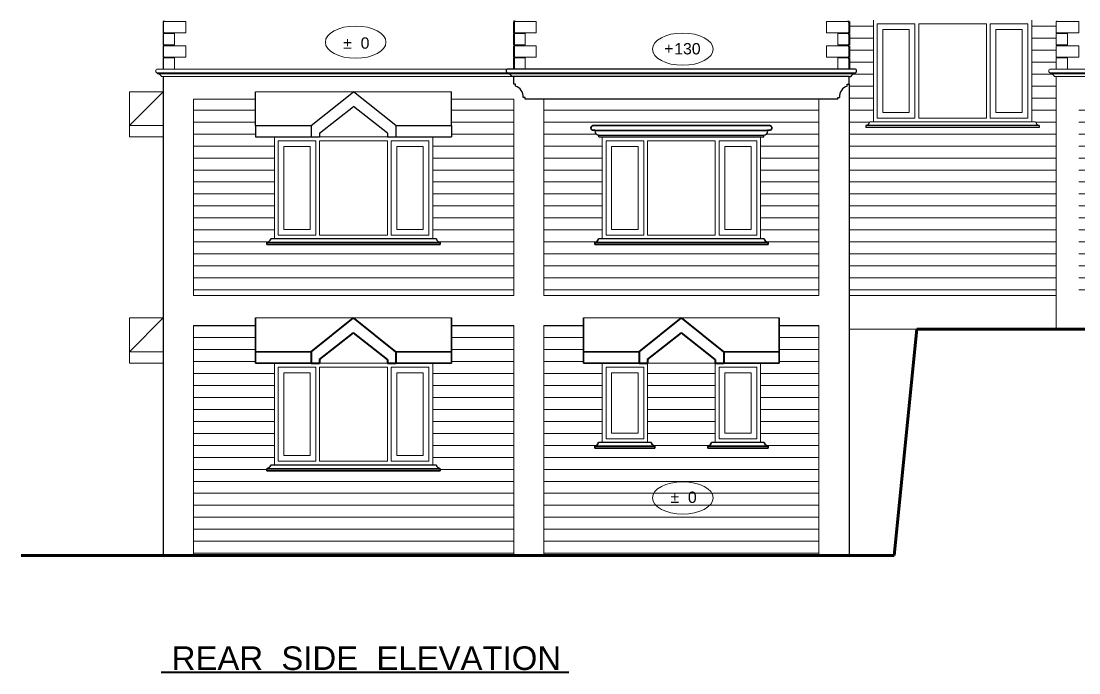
# Model space of a CAD drawing. Header units: millimetres. Extents: x -43527 to -16485, y 19062 to 36467.
# Drawn here: x -43527 to -42123, y 34639 to 35503 of the extents above; entities that cross this region are included whole.
import ezdxf

# ---------------------------------------------------------------- set-up
doc = ezdxf.new("R2010")
doc.units = ezdxf.units.MM
doc.header["$LTSCALE"] = 10
for name, color, linetype, lineweight in [('35', 140, 'Continuous', 35), ('ELE-1', 200, 'Continuous', 25), ('ELE-2', 210, 'Continuous', 30), ('elevation', 2, 'Continuous', 20), ('Hatch', 60, 'Continuous', 13), ('SEC.', 140, 'Continuous', 40), ('TEXT', 6, 'Continuous', 25), ('THI.', 5, 'Continuous', 60), ('THIN', 241, 'Continuous', 5), ('THIN-2', 54, 'Continuous', 9), ('WALL', 4, 'Continuous', 40), ('WALL  HATCH', 8, 'Continuous', 5), ('WIN', 1, 'Continuous', 20)]:
    doc.layers.add(name, color=color, linetype=linetype, lineweight=lineweight)
doc.styles.get("Standard").update_dxf_attribs({"font": 'arial.ttf', "height": 18})

msp = doc.modelspace()

# ---------------------------------------------------------------- hatches: boundary and pattern name
at = {"layer": 'WALL  HATCH'}
h = msp.add_hatch(dxfattribs=at)
h.set_pattern_fill('LINE', color=256, scale=5, style=0)
h.paths.add_polyline_path([(-42152.933, 35429.844), (-42155.433, 35429.844, 0.33333333), (-42161.409, 35433.594), (-42160.433, 35433.594), (-42160.433, 35434.844, -1), (-42160.433, 35439.844), (-42152.933, 35439.844), (-42152.933, 35454.844), (-42152.933, 35470.844), (-42152.933, 35486.844), (-42152.933, 35502.844), (-42152.933, 35504.844), (-42185.433, 35504.844), (-42185.433, 35369.844), (-42180.433, 35369.844, 0.27214466), (-42175.433, 35364.844), (-42175.433, 35362.344), (-42405.433, 35362.344), (-42405.433, 35364.844, 0.27214466), (-42400.433, 35369.844), (-42395.433, 35369.844), (-42395.433, 35504.844), (-42427.933, 35504.844), (-42427.933, 35503.844), (-42427.933, 35487.844), (-42427.933, 35471.844), (-42427.933, 35455.844), (-42427.933, 35439.844), (-42420.433, 35439.844, -1), (-42420.433, 35434.844), (-42420.433, 35433.594, 0.28774226), (-42425.433, 35429.844), (-42427.933, 35429.844), (-42427.933, 35419.844), (-42427.933, 35139.844), (-42152.933, 35139.844)])
h.paths.add_polyline_path([(-41702.933, 35399.844), (-41782.933, 35399.844), (-41782.933, 35364.844), (-41782.933, 35349.844), (-41807.933, 35349.844), (-41807.933, 35214.844), (-41802.933, 35214.844, 0.27214466), (-41797.933, 35209.844), (-41797.933, 35207.344), (-42027.933, 35207.344), (-42027.933, 35209.844, 0.27214466), (-42022.933, 35214.844), (-42017.933, 35214.844), (-42017.933, 35349.844), (-42042.933, 35349.844), (-42042.933, 35364.844), (-42042.933, 35399.844), (-42122.933, 35399.844), (-42122.933, 35139.844), (-41702.933, 35139.844)])
h.paths.add_polyline_path([(-42152.933, 35614.844), (-42152.933, 35630.844), (-42152.933, 35646.844), (-42152.933, 35662.844), (-42152.933, 35678.844), (-42152.933, 35694.844), (-42152.933, 35710.844), (-42152.933, 35726.844), (-42152.933, 35742.844), (-42152.933, 35758.844), (-42152.933, 35774.844), (-42152.933, 35790.844), (-42152.933, 35804.844), (-42185.433, 35804.844), (-42185.433, 35669.844), (-42180.433, 35669.844, 0.27214466), (-42175.433, 35664.844), (-42175.433, 35662.344), (-42405.433, 35662.344), (-42405.433, 35664.844, 0.27214466), (-42400.433, 35669.844), (-42395.433, 35669.844), (-42395.433, 35804.844), (-42427.933, 35804.844), (-42427.933, 35791.844), (-42427.933, 35775.844), (-42427.933, 35759.844), (-42427.933, 35743.844), (-42427.933, 35727.844), (-42427.933, 35711.844), (-42427.933, 35695.844), (-42427.933, 35679.844), (-42427.933, 35663.844), (-42427.933, 35647.844), (-42427.933, 35631.844), (-42427.933, 35615.844), (-42427.933, 35599.844), (-42427.933, 35583.844), (-42427.933, 35567.844), (-42427.933, 35564.844), (-42152.933, 35564.844), (-42152.933, 35566.844), (-42152.933, 35582.844), (-42152.933, 35598.844)])
h.paths.add_polyline_path([(-42152.933, 35950.844), (-42152.933, 35966.844), (-42152.933, 35982.844), (-42152.933, 35998.844), (-42152.933, 36004.844), (-42367.933, 36004.844), (-42427.933, 36004.844), (-42427.933, 35999.844), (-42427.933, 35983.844), (-42427.933, 35967.844), (-42427.933, 35951.844), (-42427.933, 35935.844), (-42427.933, 35919.844), (-42427.933, 35903.844), (-42427.933, 35887.844), (-42427.933, 35871.844), (-42427.933, 35864.844), (-42152.933, 35864.844), (-42152.933, 35870.844), (-42152.933, 35886.844), (-42152.933, 35902.844), (-42152.933, 35918.844), (-42152.933, 35934.844)])
h.paths.add_polyline_path([(-42467.933, 35099.844), (-42520.433, 35099.844), (-42520.433, 35064.844), (-42520.433, 35049.844), (-42545.433, 35049.844), (-42545.433, 34944.844), (-42540.433, 34944.844, 0.27214466), (-42535.433, 34939.844), (-42535.433, 34937.344), (-42615.433, 34937.344), (-42615.433, 34939.844, 0.27214466), (-42610.433, 34944.844), (-42605.433, 34944.844), (-42605.433, 35049.844), (-42695.433, 35049.844), (-42695.433, 34944.844), (-42690.433, 34944.844, 0.27214466), (-42685.433, 34939.844), (-42685.433, 34937.344), (-42765.433, 34937.344), (-42765.433, 34939.844, 0.27214466), (-42760.433, 34944.844), (-42755.433, 34944.844), (-42755.433, 35049.844), (-42780.433, 35049.844), (-42780.433, 35064.844), (-42780.433, 35099.844), (-42832.933, 35099.844), (-42832.933, 34794.844), (-42467.933, 34794.844)])
h.paths.add_polyline_path([(-42872.933, 35099.844), (-42955.433, 35099.844), (-42955.433, 35064.844), (-42955.433, 35049.844), (-42980.433, 35049.844), (-42980.433, 34914.844), (-42975.433, 34914.844, 0.27214466), (-42970.433, 34909.844), (-42970.433, 34907.344), (-43200.433, 34907.344), (-43200.433, 34909.844, 0.27214466), (-43195.433, 34914.844), (-43190.433, 34914.844), (-43190.433, 35049.844), (-43215.433, 35049.844), (-43215.433, 35064.844), (-43215.433, 35099.844), (-43297.933, 35099.844), (-43297.933, 34794.844), (-42872.933, 34794.844)])
h.paths.add_polyline_path([(-42872.933, 35399.844), (-42955.433, 35399.844), (-42955.433, 35364.844), (-42955.433, 35349.844), (-42980.433, 35349.844), (-42980.433, 35214.844), (-42975.433, 35214.844, 0.27214466), (-42970.433, 35209.844), (-42970.433, 35207.344), (-43200.433, 35207.344), (-43200.433, 35209.844, 0.27214466), (-43195.433, 35214.844), (-43190.433, 35214.844), (-43190.433, 35349.844), (-43215.433, 35349.844), (-43215.433, 35364.844), (-43215.433, 35399.844), (-43297.933, 35399.844), (-43297.933, 35139.844), (-42872.933, 35139.844)])
h.paths.add_polyline_path([(-42096.447, 35274.984), (-42088.543, 35274.984), (-42088.543, 35277.762), (-42096.447, 35277.762)], flags=24)
h.paths.add_polyline_path([(-42092.238, 35271.03), (-42037.957, 35271.03), (-42037.957, 35294.021), (-42092.238, 35294.021)], flags=24)
h.paths.add_polyline_path([(-42668.699, 34860.578), (-42626.242, 34860.578), (-42626.242, 34883.554), (-42668.699, 34883.554)], flags=24)
h = msp.add_hatch(dxfattribs=at)
h.set_pattern_fill('LINE', color=256, scale=5, style=0)
h.paths.add_polyline_path([(-42467.933, 35399.844), (-42535.982, 35355.94, -0.3611365), (-42541.032, 35352.395), (-42541.032, 35349.844), (-42545.433, 35349.844), (-42545.433, 35282.344), (-42467.933, 35282.344)])
h.paths.add_polyline_path([(-42467.933, 35282.344), (-42545.433, 35282.344), (-42545.433, 35214.844), (-42540.433, 35214.844, 0.27214466), (-42535.433, 35209.844), (-42535.433, 35207.344), (-42765.433, 35207.344), (-42765.433, 35209.844, 0.27214466), (-42760.433, 35214.844), (-42755.433, 35214.844), (-42755.433, 35282.344), (-42832.933, 35282.344), (-42832.933, 35139.844), (-42467.933, 35139.844)])
h.paths.add_polyline_path([(-42755.433, 35349.844), (-42759.833, 35349.844), (-42832.933, 35399.844), (-42832.933, 35282.344), (-42755.433, 35282.344)])
h = msp.add_hatch(dxfattribs=at)
h.set_pattern_fill('LINE', color=256, scale=5, style=0)
h.paths.add_polyline_path([(-42467.933, 35399.844), (-42532.968, 35399.844), (-42532.968, 35364.844, -0.91317174), (-42533.532, 35358.645), (-42536.017, 35358.645), (-42536.017, 35358.594, -0.14008283), (-42535.982, 35355.94)])
h.paths.add_polyline_path([(-42767.897, 35399.844), (-42832.933, 35399.844), (-42759.833, 35349.844), (-42759.833, 35352.395, -0.53148231), (-42764.833, 35358.645), (-42767.333, 35358.645, -0.91317174), (-42767.897, 35364.844)])
h.paths.add_polyline_path([(-42532.968, 35399.844), (-42767.897, 35399.844), (-42767.897, 35364.844), (-42532.968, 35364.844)])

# ---------------------------------------------------------------- linework, layer by layer
at = {"layer": '35'}
for p, q in [((-42767.897, 35364.844), (-42532.968, 35364.844)), ((-42764.833, 35358.645), (-42767.333, 35358.645)), ((-42764.849, 35358.594), (-42536.017, 35358.594)), ((-42536.032, 35358.645), (-42533.532, 35358.645)), ((-43200.433, 35209.844), (-43200.433, 35207.344)), ((-42970.433, 35209.844), (-43200.433, 35209.844)), ((-42970.433, 35207.344), (-43200.433, 35207.344)), ((-42970.433, 35209.844), (-42970.433, 35207.344)), ((-42535.433, 35209.844), (-42765.433, 35209.844)), ((-42765.433, 35209.844), (-42765.433, 35207.344)), ((-42535.433, 35207.344), (-42765.433, 35207.344)), ((-42535.433, 35209.844), (-42535.433, 35207.344)), ((-43215.433, 35064.844), (-43215.433, 35109.844)), ((-42955.433, 35064.844), (-42955.433, 35109.844)), ((-42780.433, 35064.844), (-42780.433, 35109.844)), ((-42520.433, 35064.844), (-42520.433, 35109.844)), ((-43215.433, 35064.844), (-43141.632, 35064.844)), ((-43215.433, 35064.844), (-43215.433, 35049.844)), ((-43029.233, 35064.844), (-42955.433, 35064.844)), ((-42955.433, 35064.844), (-42955.433, 35049.844)), ((-42780.433, 35064.844), (-42706.632, 35064.844)), ((-42780.433, 35064.844), (-42780.433, 35049.844)), ((-42594.233, 35064.844), (-42520.433, 35064.844)), ((-42520.433, 35064.844), (-42520.433, 35049.844)), ((-43215.433, 35049.844), (-43141.632, 35049.844)), ((-43029.233, 35049.844), (-42955.433, 35049.844)), ((-42706.632, 35049.844), (-42780.433, 35049.844)), ((-42594.233, 35049.844), (-42520.433, 35049.844)), ((-42765.433, 34939.844), (-42765.433, 34937.344)), ((-42685.433, 34939.844), (-42765.433, 34939.844)), ((-42685.433, 34937.344), (-42765.433, 34937.344)), ((-42685.433, 34939.844), (-42685.433, 34937.344)), ((-42535.433, 34939.844), (-42615.433, 34939.844)), ((-42615.433, 34939.844), (-42615.433, 34937.344)), ((-42535.433, 34937.344), (-42615.433, 34937.344)), ((-42535.433, 34939.844), (-42535.433, 34937.344)), ((-42970.433, 34909.844), (-43200.433, 34909.844)), ((-43200.433, 34909.844), (-43200.433, 34907.344)), ((-42970.433, 34909.844), (-42970.433, 34907.344)), ((-42970.433, 34907.344), (-43200.433, 34907.344))]:
    msp.add_line(p, q, dxfattribs=at)
for centre, radius, start, end in [((-42767.333, 35361.77), 3.125, 100.394219, 270), ((-42533.532, 35361.77), 3.125, 270, 79.605781), ((-43202.185, 35216.597), 6.977, 284.551912, 345.448088), ((-42968.68, 35216.597), 6.977, 194.551912, 255.448088), ((-42767.185, 35216.597), 6.977, 284.551912, 345.448088), ((-42533.68, 35216.597), 6.977, 194.551912, 255.448088), ((-42767.185, 34946.597), 6.977, 284.551912, 345.448088), ((-42683.68, 34946.597), 6.977, 194.551912, 255.448088), ((-42617.185, 34946.597), 6.977, 284.551912, 345.448088), ((-42533.68, 34946.597), 6.977, 194.551912, 255.448088), ((-43202.185, 34916.597), 6.977, 284.551912, 345.448088), ((-42968.68, 34916.597), 6.977, 194.551912, 255.448088)]:
    msp.add_arc(centre, radius, start, end, dxfattribs=at)
at = {"layer": 'ELE-1'}
for p, q in [((-43337.933, 35502.844), (-43337.933, 35487.844)), ((-43336.933, 35502.844), (-43337.933, 35502.844)), ((-43336.933, 35503.844), (-43336.933, 35502.844)), ((-43336.933, 35487.844), (-43337.933, 35487.844)), ((-43337.933, 35486.844), (-43337.933, 35471.844)), ((-43336.933, 35486.844), (-43337.933, 35486.844)), ((-43336.933, 35487.844), (-43336.933, 35486.844)), ((-43336.933, 35471.844), (-43337.933, 35471.844)), ((-43337.933, 35470.844), (-43337.933, 35455.844)), ((-43336.933, 35470.844), (-43337.933, 35470.844)), ((-43336.933, 35471.844), (-43336.933, 35470.844)), ((-43336.933, 35455.844), (-43337.933, 35455.844)), ((-43336.933, 35454.844), (-43337.933, 35454.844)), ((-43337.933, 35454.844), (-43337.933, 35439.844)), ((-43336.933, 35455.844), (-43336.933, 35454.844)), ((-43337.933, 35429.844), (-43337.933, 34794.844)), ((-42427.933, 35419.844), (-42427.933, 35094.844)), ((-42442.933, 35399.844), (-42857.933, 35399.844)), ((-42405.433, 35364.844), (-42405.433, 35362.344)), ((-42175.433, 35364.844), (-42405.433, 35364.844)), ((-42175.433, 35362.344), (-42405.433, 35362.344)), ((-42175.433, 35364.844), (-42175.433, 35362.344)), ((-42427.933, 35094.844), (-42427.933, 34794.844))]:
    msp.add_line(p, q, dxfattribs=at)
at = {"layer": 'ELE-2'}
for p, q in [((-42420.433, 35439.844), (-42880.433, 35439.844)), ((-42880.433, 35434.844), (-42880.433, 35433.594)), ((-42872.933, 35429.844), (-42875.433, 35429.844)), ((-42427.933, 35429.844), (-42872.933, 35429.844)), ((-42872.933, 35419.844), (-42872.933, 35429.844)), ((-42427.933, 35419.844), (-42427.933, 35429.844)), ((-42427.933, 35429.844), (-42425.433, 35429.844)), ((-42420.433, 35434.844), (-42420.433, 35433.594)), ((-42870.433, 35419.844), (-42872.933, 35419.844)), ((-42870.433, 35417.344), (-42870.433, 35419.844)), ((-42430.433, 35417.344), (-42430.433, 35419.844)), ((-42430.433, 35419.844), (-42427.933, 35419.844)), ((-42857.933, 35402.344), (-42860.433, 35402.344)), ((-42857.933, 35399.844), (-42857.933, 35402.344)), ((-42442.933, 35399.844), (-42442.933, 35402.344)), ((-42442.933, 35402.344), (-42440.433, 35402.344))]:
    msp.add_line(p, q, dxfattribs=at)
for centre, radius, start, end in [((-42880.433, 35437.344), 2.5, 90, 270), ((-42880.921, 35427.734), 5.88, 21.024576, 85.235628), ((-42419.944, 35427.734), 5.88, 94.764372, 158.975424), ((-42420.433, 35437.344), 2.5, 270, 90), ((-42875.053, 35403.43), 14.66, 355.749507, 71.630628), ((-42425.812, 35403.43), 14.66, 108.369372, 184.250493)]:
    msp.add_arc(centre, radius, start, end, dxfattribs=at)
at = {"layer": 'elevation'}
for p, q in [((-42151.933, 35502.844), (-42152.933, 35502.844)), ((-42152.933, 35502.844), (-42152.933, 35487.844)), ((-42151.933, 35503.844), (-42151.933, 35502.844)), ((-42151.933, 35487.844), (-42152.933, 35487.844)), ((-42151.933, 35486.844), (-42152.933, 35486.844)), ((-42152.933, 35486.844), (-42152.933, 35471.844)), ((-42151.933, 35487.844), (-42151.933, 35486.844)), ((-42151.933, 35471.844), (-42152.933, 35471.844)), ((-42151.933, 35470.844), (-42152.933, 35470.844)), ((-42152.933, 35470.844), (-42152.933, 35455.844)), ((-42151.933, 35471.844), (-42151.933, 35470.844)), ((-42151.933, 35455.844), (-42152.933, 35455.844)), ((-42151.933, 35454.844), (-42152.933, 35454.844)), ((-42152.933, 35454.844), (-42152.933, 35439.844)), ((-42151.933, 35455.844), (-42151.933, 35454.844)), ((-43345.433, 35439.844), (-42880.433, 35439.844)), ((-43345.433, 35434.844), (-42880.433, 35434.844)), ((-43345.433, 35434.844), (-43345.433, 35433.594)), ((-43345.433, 35433.594), (-42880.433, 35433.594)), ((-42875.433, 35429.844), (-43340.433, 35429.844)), ((-42160.433, 35439.844), (-41665.433, 35439.844)), ((-42160.433, 35434.844), (-41665.433, 35434.844)), ((-42160.433, 35434.844), (-42160.433, 35433.594)), ((-41670.433, 35429.844), (-42155.433, 35429.844)), ((-42152.933, 35429.844), (-42152.933, 35094.844)), ((-43382.933, 35364.844), (-43337.933, 35409.844)), ((-42955.433, 35409.844), (-43215.433, 35409.844)), ((-43297.933, 35399.844), (-43297.933, 35139.844)), ((-43215.433, 35399.844), (-43297.933, 35399.844)), ((-42872.933, 35399.844), (-42955.433, 35399.844)), ((-42872.933, 35399.844), (-42872.933, 35139.844)), ((-42832.933, 35399.844), (-42832.933, 35139.844)), ((-42467.933, 35399.844), (-42467.933, 35139.844)), ((-43337.933, 35364.844), (-43382.933, 35364.844)), ((-43382.933, 35364.844), (-43382.933, 35349.844)), ((-42180.433, 35369.844), (-42400.433, 35369.844)), ((-43337.933, 35349.844), (-43382.933, 35349.844)), ((-42872.933, 35139.844), (-43297.933, 35139.844)), ((-42832.933, 35139.844), (-42467.933, 35139.844)), ((-42427.933, 35139.844), (-42152.933, 35139.844)), ((-43382.933, 35064.844), (-43337.933, 35109.844)), ((-42955.433, 35109.844), (-43215.433, 35109.844)), ((-42520.433, 35109.844), (-42780.433, 35109.844)), ((-43215.433, 35099.844), (-43297.933, 35099.844)), ((-43297.933, 35099.844), (-43297.933, 34794.844)), ((-42955.433, 35099.844), (-42872.933, 35099.844)), ((-42872.933, 35099.844), (-42872.933, 34794.844)), ((-42780.433, 35099.844), (-42832.933, 35099.844)), ((-42832.933, 35099.844), (-42832.933, 34794.844)), ((-42520.433, 35099.844), (-42467.933, 35099.844)), ((-42467.933, 35099.844), (-42467.933, 34794.844)), ((-42337.933, 35094.844), (-42427.933, 35094.844)), ((-43382.933, 35064.844), (-43382.933, 35049.844)), ((-43337.933, 35064.844), (-43382.933, 35064.844)), ((-43337.933, 35049.844), (-43382.933, 35049.844)), ((-43340.763, 34640.661), (-42799.575, 34640.661)), ((-43340.763, 34639.411), (-42799.575, 34639.411))]:
    msp.add_line(p, q, dxfattribs=at)
for centre, radius, start, end in [((-43345.433, 35437.344), 2.5, 90, 270), ((-43345.921, 35427.734), 5.88, 21.024576, 85.235628), ((-42160.433, 35437.344), 2.5, 90, 270), ((-42160.921, 35427.734), 5.88, 21.024576, 85.235628), ((-42407.185, 35371.597), 6.977, 284.551912, 345.448088), ((-42173.68, 35371.597), 6.977, 194.551912, 255.448088)]:
    msp.add_arc(centre, radius, start, end, dxfattribs=at)
at = {"layer": 'Hatch'}
for centre in [(-43082.659, 35475.504), (-42648.557, 35466.247), (-42648.557, 35466.247), (-42648.557, 34871.292)]:
    msp.add_ellipse(centre, major_axis=(40.199, 0), ratio=0.53259497, dxfattribs=at)
at = {"layer": 'SEC.'}
for p, q in [((-42872.933, 35502.844), (-42872.933, 35487.844)), ((-42871.933, 35502.844), (-42872.933, 35502.844)), ((-42871.933, 35503.844), (-42871.933, 35502.844)), ((-42428.933, 35503.844), (-42428.933, 35502.844)), ((-42428.933, 35502.844), (-42427.933, 35502.844)), ((-42427.933, 35502.844), (-42427.933, 35487.844)), ((-42871.933, 35487.844), (-42872.933, 35487.844)), ((-42872.933, 35486.844), (-42872.933, 35471.844)), ((-42871.933, 35486.844), (-42872.933, 35486.844)), ((-42871.933, 35487.844), (-42871.933, 35486.844)), ((-42428.933, 35487.844), (-42427.933, 35487.844)), ((-42428.933, 35487.844), (-42428.933, 35486.844)), ((-42428.933, 35486.844), (-42427.933, 35486.844)), ((-42427.933, 35486.844), (-42427.933, 35471.844)), ((-42871.933, 35471.844), (-42872.933, 35471.844)), ((-42872.933, 35470.844), (-42872.933, 35455.844)), ((-42871.933, 35470.844), (-42872.933, 35470.844)), ((-42871.933, 35471.844), (-42871.933, 35470.844)), ((-42428.933, 35471.844), (-42427.933, 35471.844)), ((-42428.933, 35471.844), (-42428.933, 35470.844)), ((-42428.933, 35470.844), (-42427.933, 35470.844)), ((-42427.933, 35470.844), (-42427.933, 35455.844)), ((-42871.933, 35455.844), (-42872.933, 35455.844)), ((-42871.933, 35454.844), (-42872.933, 35454.844)), ((-42872.933, 35454.844), (-42872.933, 35439.844)), ((-42871.933, 35455.844), (-42871.933, 35454.844)), ((-42428.933, 35455.844), (-42427.933, 35455.844)), ((-42428.933, 35455.844), (-42428.933, 35454.844)), ((-42428.933, 35454.844), (-42427.933, 35454.844)), ((-42427.933, 35454.844), (-42427.933, 35439.844))]:
    msp.add_line(p, q, dxfattribs=at)
at = {"layer": 'TEXT'}
for p, q in [((-43215.433, 35364.844), (-43215.433, 35409.844)), ((-43141.632, 35364.844), (-43085.433, 35409.844)), ((-43029.233, 35364.844), (-43085.433, 35409.844)), ((-42955.433, 35364.844), (-42955.433, 35409.844)), ((-43130.446, 35354.658), (-43085.433, 35390.204)), ((-43040.419, 35354.658), (-43085.433, 35390.204)), ((-43215.433, 35364.844), (-43141.632, 35364.844)), ((-43215.433, 35364.844), (-43215.433, 35349.844)), ((-43141.632, 35364.844), (-43141.632, 35349.844)), ((-43029.233, 35364.844), (-42955.433, 35364.844)), ((-43029.233, 35364.844), (-43029.233, 35349.844)), ((-42955.433, 35364.844), (-42955.433, 35349.844)), ((-43215.433, 35349.844), (-43141.632, 35349.844)), ((-43141.632, 35349.844), (-43130.446, 35349.844)), ((-43130.446, 35354.658), (-43130.446, 35349.844)), ((-43040.419, 35354.658), (-43040.419, 35349.844)), ((-43040.419, 35349.844), (-43029.233, 35349.844)), ((-43029.233, 35349.844), (-42955.433, 35349.844)), ((-42759.833, 35349.844), (-42759.833, 35352.395)), ((-42759.833, 35352.328), (-42541.032, 35352.328)), ((-42759.833, 35349.844), (-42541.032, 35349.844)), ((-42541.032, 35349.844), (-42541.032, 35352.395)), ((-42975.433, 35214.844), (-43195.433, 35214.844)), ((-42540.433, 35214.844), (-42760.433, 35214.844)), ((-42690.433, 34944.844), (-42760.433, 34944.844)), ((-42540.433, 34944.844), (-42610.433, 34944.844)), ((-42975.433, 34914.844), (-43195.433, 34914.844))]:
    msp.add_line(p, q, dxfattribs=at)
for centre, start, end in [((-42760.223, 35357.208), 162.6801, 274.639516), ((-42540.642, 35357.208), 265.360484, 17.3199)]:
    msp.add_arc(centre, 4.828, start, end, dxfattribs=at)
at = {"layer": 'THI.'}
for p, q in [((-42337.933, 35094.844), (-42367.933, 34794.844)), ((-41411.634, 35094.844), (-42337.933, 35094.844)), ((-42427.933, 34794.844), (-43526.584, 34794.844)), ((-42427.933, 34794.844), (-42367.933, 34794.844))]:
    msp.add_line(p, q, dxfattribs=at)
at = {"layer": 'THIN'}
for p, q in [((-42880.433, 35434.844), (-42420.433, 35434.844)), ((-42880.433, 35433.594), (-42420.433, 35433.594))]:
    msp.add_line(p, q, dxfattribs=at)
at = {"layer": 'THIN-2'}
for p, q in [((-42382.933, 35492.344), (-42382.933, 35382.344)), ((-42347.933, 35492.344), (-42382.933, 35492.344)), ((-42347.933, 35492.344), (-42347.933, 35382.344)), ((-42232.933, 35492.344), (-42232.933, 35382.344)), ((-42197.933, 35492.344), (-42232.933, 35492.344)), ((-42197.933, 35492.344), (-42197.933, 35382.344)), ((-42160.433, 35433.594), (-41665.433, 35433.594)), ((-42347.933, 35382.344), (-42382.933, 35382.344)), ((-42197.933, 35382.344), (-42232.933, 35382.344)), ((-43177.933, 35337.344), (-43177.933, 35227.344)), ((-43142.933, 35337.344), (-43177.933, 35337.344)), ((-43142.933, 35337.344), (-43142.933, 35227.344)), ((-43027.933, 35337.344), (-43027.933, 35227.344)), ((-42992.933, 35337.344), (-43027.933, 35337.344)), ((-42992.933, 35337.344), (-42992.933, 35227.344)), ((-42742.933, 35337.344), (-42742.933, 35227.344)), ((-42707.933, 35337.344), (-42742.933, 35337.344)), ((-42707.933, 35337.344), (-42707.933, 35227.344)), ((-42592.933, 35337.344), (-42592.933, 35227.344)), ((-42557.933, 35337.344), (-42592.933, 35337.344)), ((-42557.933, 35337.344), (-42557.933, 35227.344)), ((-43142.933, 35227.344), (-43177.933, 35227.344)), ((-42992.933, 35227.344), (-43027.933, 35227.344)), ((-42707.933, 35227.344), (-42742.933, 35227.344)), ((-42557.933, 35227.344), (-42592.933, 35227.344)), ((-43142.933, 35037.344), (-43177.933, 35037.344)), ((-43177.933, 35037.344), (-43177.933, 34927.344)), ((-43142.933, 35037.344), (-43142.933, 34927.344)), ((-42992.933, 35037.344), (-43027.933, 35037.344)), ((-43027.933, 35037.344), (-43027.933, 34927.344)), ((-42992.933, 35037.344), (-42992.933, 34927.344)), ((-42707.933, 35037.344), (-42742.933, 35037.344)), ((-42742.933, 35037.344), (-42742.933, 34957.344)), ((-42707.933, 35037.344), (-42707.933, 34957.344)), ((-42557.933, 35037.344), (-42592.933, 35037.344)), ((-42592.933, 35037.344), (-42592.933, 34957.344)), ((-42557.933, 35037.344), (-42557.933, 34957.344)), ((-42707.933, 34957.344), (-42742.933, 34957.344)), ((-42557.933, 34957.344), (-42592.933, 34957.344)), ((-43142.933, 34927.344), (-43177.933, 34927.344)), ((-42992.933, 34927.344), (-43027.933, 34927.344))]:
    msp.add_line(p, q, dxfattribs=at)
at = {"layer": 'WALL'}
for p, q in [((-43141.632, 35064.844), (-43085.433, 35109.844)), ((-43029.233, 35064.844), (-43085.433, 35109.844)), ((-42706.632, 35064.844), (-42650.433, 35109.844)), ((-42594.233, 35064.844), (-42650.433, 35109.844)), ((-43130.446, 35054.658), (-43085.433, 35090.204)), ((-43040.419, 35054.658), (-43085.433, 35090.204)), ((-42695.446, 35054.658), (-42650.433, 35090.204)), ((-42605.419, 35054.658), (-42650.433, 35090.204)), ((-43141.632, 35064.844), (-43141.632, 35049.844)), ((-43029.233, 35064.844), (-43029.233, 35049.844)), ((-42706.632, 35064.844), (-42706.632, 35049.844)), ((-42594.233, 35064.844), (-42594.233, 35049.844)), ((-43141.632, 35049.844), (-43130.446, 35049.844)), ((-43130.446, 35054.658), (-43130.446, 35049.844)), ((-43040.419, 35054.658), (-43040.419, 35049.844)), ((-43040.419, 35049.844), (-43029.233, 35049.844)), ((-42706.632, 35049.844), (-42695.446, 35049.844)), ((-42695.446, 35054.658), (-42695.446, 35049.844)), ((-42605.419, 35054.658), (-42605.419, 35049.844)), ((-42605.419, 35049.844), (-42594.233, 35049.844))]:
    msp.add_line(p, q, dxfattribs=at)
at = {"layer": 'WALL  HATCH'}
for p, q in [((-43307.933, 35502.844), (-43336.933, 35502.844)), ((-43307.933, 35502.844), (-43307.933, 35487.844)), ((-42842.933, 35502.844), (-42871.933, 35502.844)), ((-42842.933, 35502.844), (-42842.933, 35487.844)), ((-42457.933, 35502.844), (-42457.933, 35487.844)), ((-42457.933, 35502.844), (-42428.933, 35502.844)), ((-42122.933, 35502.844), (-42151.933, 35502.844)), ((-42122.933, 35502.844), (-42122.933, 35487.844)), ((-43307.933, 35487.844), (-43336.933, 35487.844)), ((-43322.933, 35486.844), (-43336.933, 35486.844)), ((-43322.933, 35486.844), (-43322.933, 35471.844)), ((-42842.933, 35487.844), (-42871.933, 35487.844)), ((-42857.933, 35486.844), (-42871.933, 35486.844)), ((-42857.933, 35486.844), (-42857.933, 35471.844)), ((-42457.933, 35487.844), (-42428.933, 35487.844)), ((-42442.933, 35486.844), (-42442.933, 35471.844)), ((-42442.933, 35486.844), (-42428.933, 35486.844)), ((-42122.933, 35487.844), (-42151.933, 35487.844)), ((-42137.933, 35486.844), (-42151.933, 35486.844)), ((-42137.933, 35486.844), (-42137.933, 35471.844)), ((-43322.933, 35471.844), (-43336.933, 35471.844)), ((-43307.933, 35470.844), (-43336.933, 35470.844)), ((-43307.933, 35470.844), (-43307.933, 35455.844)), ((-42857.933, 35471.844), (-42871.933, 35471.844)), ((-42842.933, 35470.844), (-42871.933, 35470.844)), ((-42842.933, 35470.844), (-42842.933, 35455.844)), ((-42457.933, 35470.844), (-42457.933, 35455.844)), ((-42457.933, 35470.844), (-42428.933, 35470.844)), ((-42442.933, 35471.844), (-42428.933, 35471.844)), ((-42137.933, 35471.844), (-42151.933, 35471.844)), ((-42122.933, 35470.844), (-42151.933, 35470.844)), ((-42122.933, 35470.844), (-42122.933, 35455.844)), ((-43307.933, 35455.844), (-43336.933, 35455.844)), ((-43322.933, 35454.844), (-43336.933, 35454.844)), ((-43322.933, 35454.844), (-43322.933, 35439.844)), ((-42842.933, 35455.844), (-42871.933, 35455.844)), ((-42857.933, 35454.844), (-42871.933, 35454.844)), ((-42857.933, 35454.844), (-42857.933, 35439.844)), ((-42457.933, 35455.844), (-42428.933, 35455.844)), ((-42442.933, 35454.844), (-42428.933, 35454.844)), ((-42442.933, 35454.844), (-42442.933, 35439.844)), ((-42122.933, 35455.844), (-42151.933, 35455.844)), ((-42137.933, 35454.844), (-42151.933, 35454.844)), ((-42137.933, 35454.844), (-42137.933, 35439.844))]:
    msp.add_line(p, q, dxfattribs=at)
at = {"layer": 'WALL  HATCH', "color": 2, "lineweight": 0}
for p, q in [((-42832.933, 35399.844), (-42832.933, 35282.344)), ((-42467.933, 35282.344), (-42467.933, 35399.844)), ((-42467.933, 35282.344), (-42467.933, 35399.844)), ((-42832.933, 35282.344), (-42832.933, 35139.844)), ((-42467.933, 35139.844), (-42467.933, 35282.344)), ((-42832.933, 35139.844), (-42467.933, 35139.844))]:
    msp.add_line(p, q, dxfattribs=at)
at = {"layer": 'WALL  HATCH', "color": 200, "lineweight": 0}
msp.add_line((-42467.933, 35399.844), (-42832.933, 35399.844), dxfattribs=at)
at = {"layer": 'WALL  HATCH', "color": 140, "lineweight": 0}
for p, q in [((-42536.017, 35358.594), (-42764.849, 35358.594)), ((-42533.532, 35358.645), (-42536.017, 35358.645)), ((-42765.433, 35207.344), (-42765.433, 35209.844)), ((-42535.433, 35207.344), (-42765.433, 35207.344)), ((-42535.433, 35209.844), (-42535.433, 35207.344))]:
    msp.add_line(p, q, dxfattribs=at)
at = {"layer": 'WALL  HATCH', "color": 1, "lineweight": 0}
for p, q in [((-42536.017, 35358.645), (-42536.017, 35358.594)), ((-42755.433, 35282.344), (-42755.433, 35349.844)), ((-42545.433, 35349.844), (-42545.433, 35282.344)), ((-42545.433, 35349.844), (-42545.433, 35282.344)), ((-42755.433, 35214.844), (-42755.433, 35282.344)), ((-42545.433, 35282.344), (-42545.433, 35214.844))]:
    msp.add_line(p, q, dxfattribs=at)
at = {"layer": 'WALL  HATCH', "color": 6, "lineweight": 0}
for p, q in [((-42755.433, 35349.844), (-42759.833, 35349.844)), ((-42759.833, 35349.844), (-42545.433, 35349.844)), ((-42541.032, 35349.844), (-42545.433, 35349.844)), ((-42541.032, 35352.395), (-42541.032, 35349.844)), ((-42760.433, 35214.844), (-42755.433, 35214.844)), ((-42545.433, 35214.844), (-42540.433, 35214.844))]:
    msp.add_line(p, q, dxfattribs=at)
at = {"layer": 'WALL  HATCH', "color": 140, "lineweight": 0}
for centre, radius, start, end in [((-42533.532, 35361.77), 3.125, 270, 79.605781), ((-42767.185, 35216.597), 6.977, 284.551912, 345.448088), ((-42533.68, 35216.597), 6.977, 194.551912, 255.448088)]:
    msp.add_arc(centre, radius, start, end, dxfattribs=at)
at = {"layer": 'WALL  HATCH', "color": 6, "lineweight": 0}
msp.add_arc((-42540.642, 35357.208), 4.828, 265.360484, 344.786488, dxfattribs=at)
at = {"layer": 'WIN'}
for p, q in [((-42395.433, 35504.844), (-42395.433, 35369.844)), ((-42390.433, 35499.844), (-42390.433, 35374.844)), ((-42340.433, 35499.844), (-42390.433, 35499.844)), ((-42340.433, 35499.844), (-42340.433, 35374.844)), ((-42335.433, 35499.844), (-42335.433, 35374.844)), ((-42245.433, 35499.844), (-42335.433, 35499.844)), ((-42245.433, 35499.844), (-42245.433, 35374.844)), ((-42240.433, 35499.844), (-42240.433, 35374.844)), ((-42190.433, 35499.844), (-42240.433, 35499.844)), ((-42190.433, 35499.844), (-42190.433, 35374.844)), ((-42185.433, 35504.844), (-42185.433, 35369.844)), ((-43382.933, 35409.844), (-43382.933, 35364.844)), ((-43337.933, 35409.844), (-43382.933, 35409.844)), ((-42340.433, 35374.844), (-42390.433, 35374.844)), ((-42245.433, 35374.844), (-42335.433, 35374.844)), ((-42190.433, 35374.844), (-42240.433, 35374.844)), ((-43190.433, 35349.844), (-43190.433, 35214.844)), ((-42980.433, 35349.844), (-43190.433, 35349.844)), ((-43185.433, 35344.844), (-43185.433, 35219.844)), ((-43135.433, 35344.844), (-43185.433, 35344.844)), ((-43135.433, 35344.844), (-43135.433, 35219.844)), ((-43130.433, 35344.844), (-43130.433, 35219.844)), ((-43040.433, 35344.844), (-43130.433, 35344.844)), ((-43040.433, 35344.844), (-43040.433, 35219.844)), ((-43035.433, 35344.844), (-43035.433, 35219.844)), ((-42985.433, 35344.844), (-43035.433, 35344.844)), ((-42985.433, 35344.844), (-42985.433, 35219.844)), ((-42980.433, 35349.844), (-42980.433, 35214.844)), ((-42545.433, 35349.844), (-42755.433, 35349.844)), ((-42755.433, 35349.844), (-42755.433, 35214.844)), ((-42750.433, 35344.844), (-42750.433, 35219.844)), ((-42700.433, 35344.844), (-42750.433, 35344.844)), ((-42700.433, 35344.844), (-42700.433, 35219.844)), ((-42605.433, 35344.844), (-42695.433, 35344.844)), ((-42695.433, 35344.844), (-42695.433, 35219.844)), ((-42605.433, 35344.844), (-42605.433, 35219.844)), ((-42600.433, 35344.844), (-42600.433, 35219.844)), ((-42550.433, 35344.844), (-42600.433, 35344.844)), ((-42550.433, 35344.844), (-42550.433, 35219.844)), ((-42545.433, 35349.844), (-42545.433, 35214.844)), ((-43135.433, 35219.844), (-43185.433, 35219.844)), ((-43040.433, 35219.844), (-43130.433, 35219.844)), ((-42985.433, 35219.844), (-43035.433, 35219.844)), ((-42700.433, 35219.844), (-42750.433, 35219.844)), ((-42605.433, 35219.844), (-42695.433, 35219.844)), ((-42550.433, 35219.844), (-42600.433, 35219.844)), ((-43337.933, 35109.844), (-43382.933, 35109.844)), ((-43382.933, 35109.844), (-43382.933, 35064.844)), ((-42980.433, 35049.844), (-43190.433, 35049.844)), ((-43190.433, 35049.844), (-43190.433, 34914.844)), ((-42980.433, 35049.844), (-42980.433, 34914.844)), ((-42755.433, 35049.844), (-42755.433, 34944.844)), ((-42755.433, 35049.844), (-42706.632, 35049.844)), ((-42695.446, 35049.844), (-42695.433, 35049.844)), ((-42695.433, 35049.844), (-42695.433, 34944.844)), ((-42605.433, 35049.844), (-42695.433, 35049.844)), ((-42605.433, 35049.844), (-42605.433, 34944.844)), ((-42605.419, 35049.844), (-42605.433, 35049.844)), ((-42545.433, 35049.844), (-42594.233, 35049.844)), ((-42545.433, 35049.844), (-42545.433, 34944.844)), ((-43135.433, 35044.844), (-43185.433, 35044.844)), ((-43185.433, 35044.844), (-43185.433, 34919.844)), ((-43135.433, 35044.844), (-43135.433, 34919.844)), ((-43040.433, 35044.844), (-43130.433, 35044.844)), ((-43130.433, 35044.844), (-43130.433, 34919.844)), ((-43040.433, 35044.844), (-43040.433, 34919.844)), ((-42985.433, 35044.844), (-43035.433, 35044.844)), ((-43035.433, 35044.844), (-43035.433, 34919.844)), ((-42985.433, 35044.844), (-42985.433, 34919.844)), ((-42700.433, 35044.844), (-42750.433, 35044.844)), ((-42750.433, 35044.844), (-42750.433, 34949.844)), ((-42700.433, 35044.844), (-42700.433, 34949.844)), ((-42550.433, 35044.844), (-42600.433, 35044.844)), ((-42600.433, 35044.844), (-42600.433, 34949.844)), ((-42550.433, 35044.844), (-42550.433, 34949.844)), ((-42700.433, 34949.844), (-42750.433, 34949.844)), ((-42550.433, 34949.844), (-42600.433, 34949.844)), ((-43135.433, 34919.844), (-43185.433, 34919.844)), ((-43040.433, 34919.844), (-43130.433, 34919.844)), ((-42985.433, 34919.844), (-43035.433, 34919.844))]:
    msp.add_line(p, q, dxfattribs=at)

# ---------------------------------------------------------------- texts
at = {"layer": 'Hatch'}
for s, p in [('%%P  0', (-43099.15, 35466.861)), ('+', (-42673.247, 35459.618)), (' 130', (-42665.668, 35459.299)), ('%%P  0', (-42664.87, 34864.663))]:
    msp.add_text(s, height=15, dxfattribs=at).set_placement(p)
at = {"layer": 'TEXT'}
msp.add_text('REAR  SIDE  ELEVATION', height=31.25, dxfattribs=at).set_placement((-43326.762, 34643.227))

doc.saveas('drawing.dxf')
